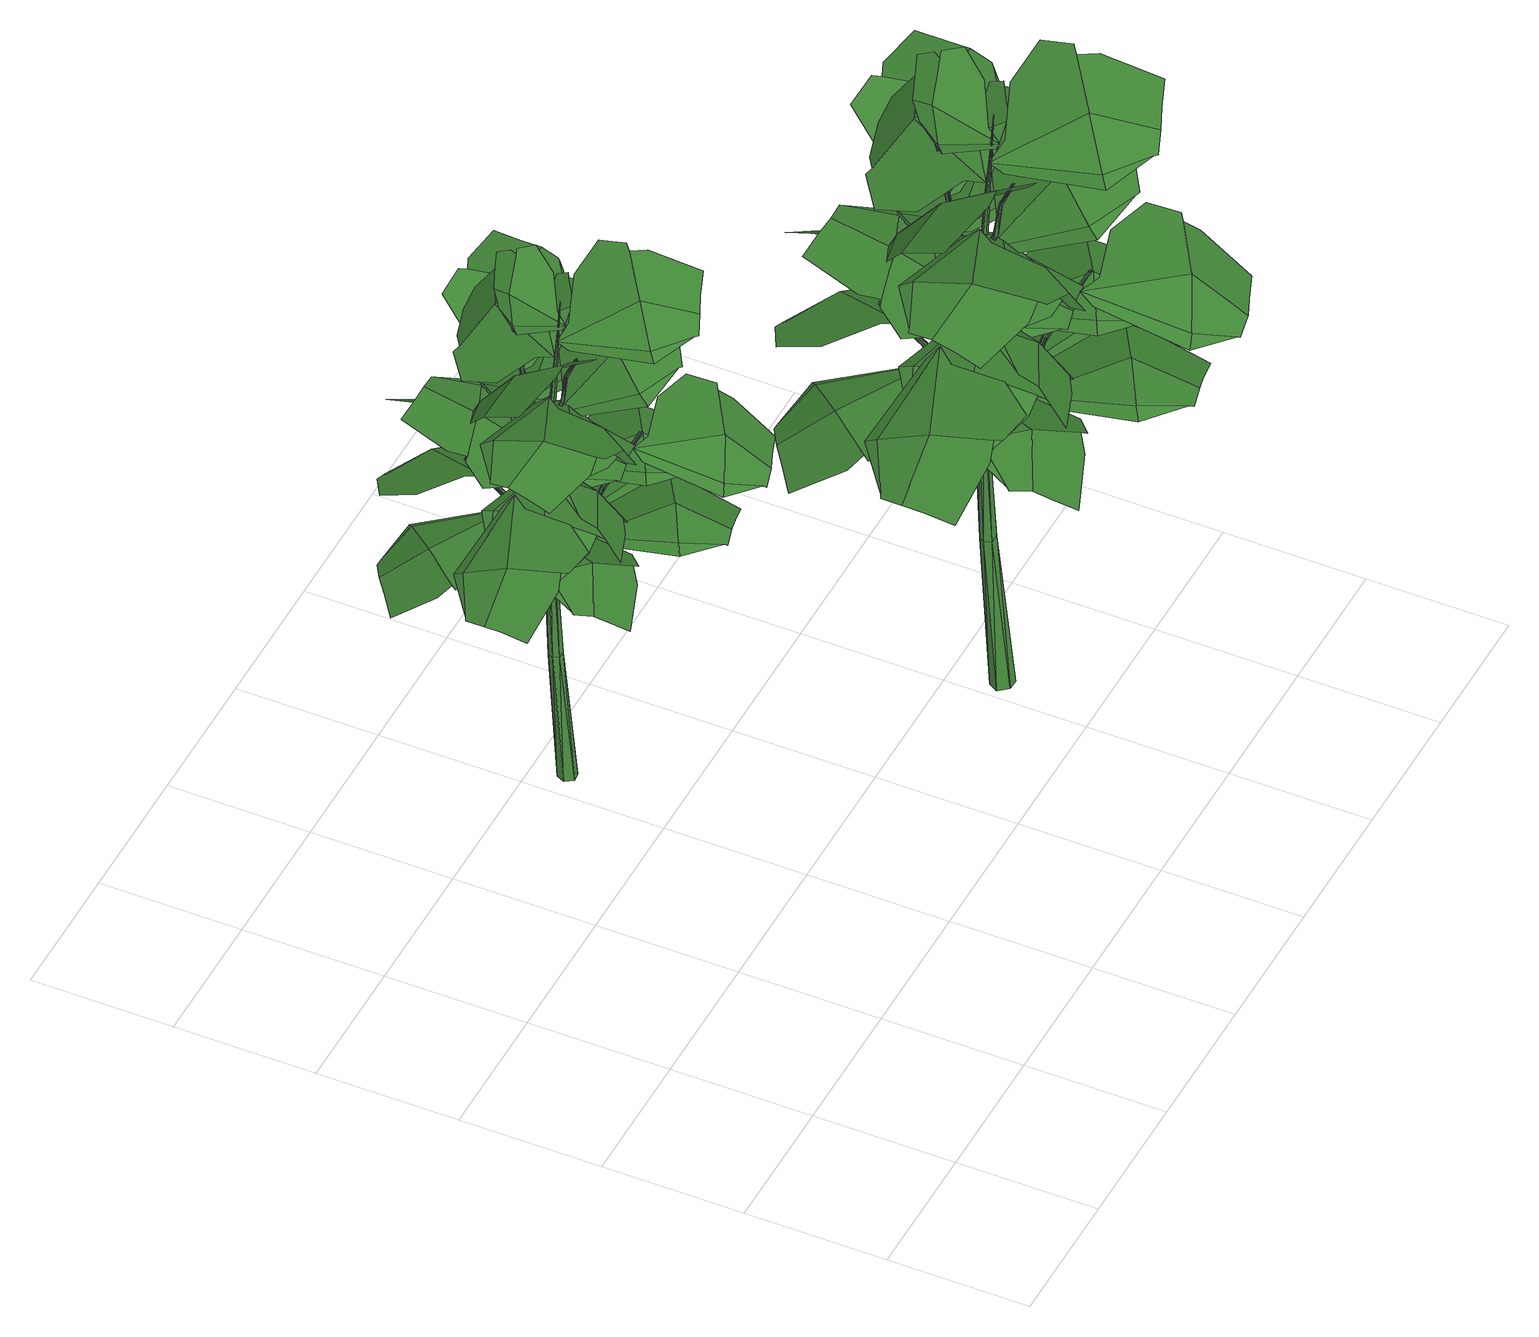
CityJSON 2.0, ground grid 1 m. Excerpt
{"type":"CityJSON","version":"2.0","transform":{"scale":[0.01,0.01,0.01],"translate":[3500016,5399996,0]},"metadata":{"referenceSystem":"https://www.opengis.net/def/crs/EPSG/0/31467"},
"CityObjects":{
"tree1":{"type":"SolitaryVegetationObject","attributes":{"species":"9999","function":"1060"},"geometry":[{"type":"MultiSurface","lod":"3","boundaries":[[[0,1,2]],[[3,4,5]],[[6,7,1]],[[6,1,0]],[[3,8,4]],[[9,10,11]],[[12,7,6]],[[13,8,3]],[[14,15,9]],[[9,15,10]],[[13,16,8]],[[17,18,14]],[[14,18,15]],[[19,16,13]],[[12,20,17]],[[17,20,18]],[[19,21,16]],[[22,9,11]],[[22,11,23]],[[24,21,19]],[[25,14,9]],[[25,9,22]],[[26,27,28]],[[29,17,14]],[[29,14,25]],[[26,30,31,27]],[[15,32,10]],[[12,17,29]],[[33,30,26,34]],[[35,36,15,18]],[[15,36,32]],[[34,37,30,33]],[[20,0,18]],[[18,0,36,35]],[[38,37,34]],[[12,6,20]],[[20,6,0]],[[38,39,37]],[[40,22,23]],[[40,23,41]],[[24,39,38]],[[42,22,40]],[[43,25,42,44]],[[42,25,22]],[[45,5,46]],[[12,29,43]],[[43,29,25]],[[45,3,5]],[[47,48,49]],[[49,48,50]],[[51,3,45]],[[52,53,47]],[[47,53,48]],[[51,13,3]],[[50,54,55]],[[52,56,57,53]],[[19,13,51]],[[48,58,54]],[[48,54,50]],[[53,59,60,58]],[[53,58,48]],[[56,60,59,53,57]],[[61,62,63]],[[63,62,64]],[[2,41,65]],[[66,67,61]],[[61,67,62]],[[2,40,41]],[[68,69,66]],[[66,69,67]],[[1,40,2]],[[62,70,71,64]],[[64,71,70,72]],[[1,42,40]],[[67,73,62]],[[62,73,70]],[[7,42,1]],[[69,74,67]],[[67,74,73]],[[7,43,44,42]],[[54,61,55]],[[55,61,63]],[[12,43,7]],[[54,75,66,61]],[[58,68,66]],[[58,66,75,54]],[[36,65,32]],[[72,47,49]],[[60,68,58]],[[36,2,65]],[[70,52,47]],[[70,47,72]],[[0,2,36]],[[73,52,70]],[[76,77,78]],[[74,79,73]],[[76,80,77]],[[81,80,76]],[[81,82,80]],[[82,83,81]],[[84,76,78]],[[84,78,85]],[[86,76,84]],[[81,87,86]],[[86,81,76]],[[83,87,81]],[[88,89,90]],[[88,91,89]],[[92,91,88]],[[93,94,92]],[[92,93,91]],[[95,94,93]],[[96,88,90]],[[96,90,97]],[[98,88,96]],[[98,92,88]],[[92,99,98]],[[94,99,92]],[[91,84,85]],[[91,85,89]],[[93,86,84]],[[93,84,91]],[[87,95,86]],[[86,95,93]],[[80,97,77]],[[80,96,97]],[[82,96,80]],[[82,98,96]],[[99,83,98]],[[98,83,82]],[[100,101,102]],[[100,102,103]],[[104,105,106]],[[107,108,109]],[[107,110,108]],[[111,110,107]],[[111,112,110]],[[113,112,111]],[[113,114,112]],[[115,114,113,116,117,104]],[[118,109,119]],[[118,107,109]],[[120,107,118]],[[120,111,107]],[[121,111,120,122]],[[121,113,111]],[[104,117,116,113,121]],[[110,123,108]],[[110,124,123]],[[112,124,110]],[[112,125,124]],[[114,125,112]],[[114,106,125]],[[104,106,114,115]],[[119,102,101]],[[101,118,119]],[[71,118,101,126]],[[126,120,118,71]],[[127,120,126,128]],[[128,121,122,120,127]],[[104,121,128]],[[129,130,131]],[[132,133,127,134]],[[135,133,132]],[[136,137,138,139,140,141]],[[142,143,144,145,146,147,148]],[[140,141,149,130,129]],[[150,151,152]],[[152,151,143,153]],[[154,155,156]],[[157,158,159,160,161,162]],[[129,131,163,164]],[[165,144,151,150,166]],[[167,156,155,168,169]],[[170,127,161,160,171,172,173]],[[168,155,174]],[[174,155,154,175]],[[176,177,178,179,180,181]],[[182,183,184,185]],[[143,151,144]],[[186,164,140,139,187,188,189]],[[162,161,133,135,190]],[[191,192,193,194]],[[195,196,197]],[[195,197,198,199]],[[200,201,202,145,144,165]],[[199,195,180]],[[184,183,203]],[[164,129,140]],[[204,205,206,207,208,209]],[[127,133,161]],[[210,211,212,213,156,167]],[[214,199,180,179,215,216,217]],[[218,154,156,213,219,220,221]],[[209,208,192,222,223]],[[224,203,183,225,226]],[[181,180,195,196,227]],[[228,193,208,207,229,230,231]],[[222,192,191]],[[193,192,208]],[[232,233,234,235,203,224]],[[236,237,238]],[[236,239,237]],[[240,239,236]],[[240,241,239]],[[242,241,240]],[[242,243,241]],[[244,238,245,246]],[[246,236,238,244]],[[247,236,246]],[[247,240,236]],[[242,240,247]],[[248,249,250]],[[248,251,249]],[[252,251,248]],[[252,253,251]],[[254,253,252]],[[254,255,253]],[[256,250,257]],[[256,248,250]],[[258,248,256]],[[258,252,248]],[[259,252,258]],[[259,254,252]],[[251,245,249]],[[251,246,245]],[[260,246,251,253]],[[253,247,246,260]],[[255,247,253]],[[255,242,247]],[[239,257,237]],[[239,256,257]],[[241,256,239]],[[241,258,256]],[[243,258,241]],[[243,259,258]],[[261,46,262]],[[261,45,46]],[[263,45,261]],[[263,51,45]],[[264,51,263]],[[264,19,51]],[[24,19,264,265]],[[30,262,27,31]],[[30,261,262]],[[37,261,30]],[[37,263,261]],[[39,263,37]],[[39,264,263]],[[24,265,264,39]],[[8,28,4]],[[8,26,28]],[[16,26,8]],[[16,34,26]],[[21,34,16]],[[21,38,34]],[[24,38,21]],[[266,267,268,269,270]],[[271,272,273,274]],[[275,75,267,276,277,278,279]],[[280,281,282,283,44]],[[284,285,0,286]],[[287,288,289]],[[290,291,292]],[[293,272,271]],[[294,295,291,290,296]],[[297,298,299]],[[300,301,302,303,304,305]],[[0,285,306]],[[307,117,295,308,309,310,311]],[[312,313,314,315,316]],[[317,318,319,320,321,322]],[[323,298,324]],[[325,326,327,328,329,330]],[[59,316,312]],[[106,105,331,323,31]],[[332,333,91,334]],[[335,57,336,337,338,339,340]],[[341,288,342]],[[343,324,298,297,344]],[[320,319,345,346,347]],[[348,349,350,351]],[[57,352,336]],[[273,272,353]],[[289,288,341,354]],[[115,355,356]],[[104,128,105]],[[357,341,342,358,359,360,361]],[[362,363,364,365,356,366]],[[367,115,356,365,368,369,370]],[[371,306,285,372,373]],[[374,375,376,122]],[[122,374,377]],[[378,377,374,379,380]],[[268,269,381]],[[372,285,284]],[[382,383,384,385,324,343]],[[225,183,182]],[[351,386,387,388,389,304,303]],[[292,291,117,390]],[[391,392,393,337,336,394]],[[116,395,396]],[[397,244,320,321,398,399,400]],[[401,352,57,402]],[[403,404,405,406,377,378]],[[91,333,329]],[[407,408,409,410,411,412]],[[413,414,415,276,267,266]],[[416,352,401]],[[417,418,419]],[[35,417,411]],[[420,333,332]],[[421,35,411,410,422,423,424]],[[330,329,333,420,425]],[[426,59,312,427,428,429,430]],[[381,268,75,431]],[[432,433,434,358,342,435]],[[436,353,272,293,437]],[[438,122,377,406,439,440,441]],[[442,184,203,235,443,444,445]],[[446,447,448]],[[449,448,447,450,451]],[[435,342,288,287,452]],[[453,273,454,455,427,312,313]],[[456,457,458,308,295,294]],[[374,379,375]],[[323,331,125,106,31]],[[459,460,280,461,462]],[[315,316,463]],[[447,464,465,446]],[[125,100,124]],[[280,461,281]],[[355,466,467]],[[348,468,349]],[[347,346,469]],[[470,471,472,473,460,459]],[[447,450,464]],[[366,356,355,466,474]],[[463,316,59,475]],[[476,477,478,479,306,371]],[[124,100,103]],[[105,128,126]],[[480,446,448,481,482,483,484]],[[485,91,329,328,486,487,488]],[[105,126,331]],[[489,0,306,479,490,491,492]],[[331,101,100]],[[331,126,101]],[[493,494,495,481,448,449]],[[73,56,52]],[[496,323,324,385,497,498,499]],[[500,273,353,501,502,503,504]],[[417,419,505,35]],[[125,331,100]],[[299,298,323,506]],[[507,508,509,510,396,511]],[[469,347,244,512]],[[412,411,417,418,513]],[[511,396,395,514,515]],[[303,302,516,468,348]],[[283,44,280,460]],[[124,103,123]],[[348,351,303]],[[56,73,79]],[[244,347,320]],[[517,518,519,501,353,436]],[[395,514,520]],[[395,520,521,116]],[[75,268,267]],[[117,291,295]],[[394,336,352,416,522]],[[355,467,523,115]],[[524,283,460,473,525,526,527]],[[528,116,396,510,529,530,531]]]}]},
"tree2":{"type":"SolitaryVegetationObject","attributes":{"species":"9999","function":"1060"},"geometry":[{"type":"MultiSurface","lod":"3","boundaries":[[[532,533,534]],[[535,536,537]],[[538,539,533]],[[538,533,532]],[[535,540,536]],[[541,542,543]],[[544,539,538]],[[545,540,535]],[[546,547,541]],[[541,547,542]],[[548,549,546]],[[546,549,547]],[[544,550,548]],[[548,550,549]],[[551,552,545]],[[553,541,543]],[[553,543,554]],[[555,552,551]],[[556,546,541]],[[556,541,553]],[[557,558,559]],[[560,548,546]],[[560,546,556]],[[557,561,562,558]],[[547,563,542]],[[544,548,560]],[[564,561,557,565]],[[566,567,547,549]],[[547,567,563]],[[565,568,561,564]],[[550,532,549]],[[549,532,567,566]],[[569,568,565]],[[544,538,550]],[[550,538,532]],[[569,570,568]],[[571,553,554]],[[571,554,572]],[[555,570,569]],[[573,553,571]],[[574,556,573,575]],[[573,556,553]],[[576,537,577]],[[544,560,574]],[[574,560,556]],[[576,535,537]],[[578,579,580]],[[580,579,581]],[[582,535,576]],[[583,584,578]],[[578,584,579]],[[582,545,535]],[[581,585,586]],[[583,587,588,584]],[[589,545,582]],[[579,590,585]],[[579,585,581]],[[589,551,545]],[[584,591,592,590]],[[584,590,579]],[[555,551,589]],[[587,592,591,584,588]],[[593,594,595]],[[595,594,596]],[[534,572,597]],[[598,599,593]],[[593,599,594]],[[534,571,572]],[[600,601,598]],[[598,601,599]],[[533,571,534]],[[594,602,603,596]],[[596,603,602,604]],[[533,573,571]],[[599,605,594]],[[594,605,602]],[[539,573,533]],[[601,606,599]],[[599,606,605]],[[539,574,575,573]],[[585,593,586]],[[586,593,595]],[[544,574,539]],[[585,607,598,593]],[[590,600,598]],[[590,598,607,585]],[[567,597,563]],[[604,578,580]],[[592,600,590]],[[567,534,597]],[[602,583,578]],[[602,578,604]],[[532,534,567]],[[605,583,602]],[[608,609,610]],[[606,611,605]],[[608,612,609]],[[613,612,608]],[[613,614,612]],[[614,615,613]],[[616,615,614]],[[617,608,610]],[[617,610,618]],[[619,608,617]],[[613,620,619]],[[619,613,608]],[[615,620,613]],[[621,622,623]],[[621,624,622]],[[625,624,621]],[[626,627,625]],[[625,626,624]],[[628,627,626]],[[629,621,623]],[[629,623,630]],[[631,621,629]],[[631,625,621]],[[625,632,631]],[[627,632,625]],[[624,617,618]],[[624,618,622]],[[626,619,617]],[[626,617,624]],[[620,628,619]],[[619,628,626]],[[612,630,609]],[[612,629,630]],[[614,629,612]],[[614,631,629]],[[632,616,631]],[[631,616,614]],[[633,634,635]],[[633,635,636]],[[637,638,639]],[[640,641,642]],[[640,643,641]],[[644,643,640]],[[644,645,643]],[[646,645,644]],[[646,647,645]],[[648,647,646,649,650,637]],[[651,642,652]],[[651,640,642]],[[653,640,651]],[[653,644,640]],[[654,644,653,655]],[[654,646,644]],[[637,650,649,646,654]],[[643,656,641]],[[643,657,656]],[[645,657,643]],[[645,658,657]],[[647,658,645]],[[647,639,658]],[[637,639,647,648]],[[652,635,634]],[[634,651,652]],[[603,651,634,659]],[[659,653,651,603]],[[660,653,659,661]],[[661,654,655,653,660]],[[637,654,661]],[[662,663,664]],[[665,666,660,667]],[[668,666,665]],[[669,670,671,672,673,674]],[[675,676,677,678,679,680,681]],[[673,674,682,663,662]],[[683,684,685]],[[685,684,676,686]],[[687,688,689]],[[690,691,692,693,694,695]],[[662,664,696,697]],[[698,677,684,683,699]],[[700,689,688,701,702]],[[703,660,694,693,704,705,706]],[[701,688,707]],[[707,688,687,708]],[[709,710,711,712,713,714]],[[715,716,717,718]],[[676,684,677]],[[719,697,673,672,720,721,722]],[[695,694,666,668,723]],[[724,725,726,727]],[[728,729,730]],[[728,730,731,732]],[[733,734,735,678,677,698]],[[732,728,713]],[[717,716,736]],[[697,662,673]],[[737,738,739,740,741,742]],[[660,666,694]],[[743,744,745,746,689,700]],[[747,732,713,712,748,749,750]],[[751,687,689,746,752,753,754]],[[742,741,725,755,756]],[[757,736,716,758,759]],[[714,713,728,729,760]],[[761,726,741,740,762,763,764]],[[755,725,724]],[[726,725,741]],[[765,766,767,768,736,757]],[[769,770,771]],[[769,772,770]],[[773,772,769]],[[773,774,772]],[[775,774,773]],[[775,776,774]],[[777,771,778,779]],[[779,769,771,777]],[[780,769,779]],[[780,773,769]],[[781,773,780]],[[781,775,773]],[[782,783,784]],[[782,785,783]],[[786,785,782]],[[786,787,785]],[[788,787,786]],[[788,789,787]],[[790,784,791]],[[790,782,784]],[[792,782,790]],[[792,786,782]],[[793,786,792]],[[793,788,786]],[[785,778,783]],[[785,779,778]],[[794,779,785,787]],[[787,780,779,794]],[[789,780,787]],[[789,781,780]],[[772,791,770]],[[772,790,791]],[[774,790,772]],[[774,792,790]],[[776,792,774]],[[776,793,792]],[[795,577,796]],[[795,576,577]],[[582,576,795]],[[797,589,582]],[[555,589,797,798]],[[561,796,558,562]],[[561,795,796]],[[568,795,561]],[[568,582,795]],[[570,582,568]],[[570,797,582]],[[555,798,797,570]],[[540,559,536]],[[540,557,559]],[[545,557,540]],[[545,565,557]],[[552,565,545]],[[552,569,565]],[[555,569,552]],[[799,800,801,802,803]],[[804,805,806,807]],[[808,607,800,809,810,811,812]],[[813,814,815,816,575]],[[817,818,532,819]],[[820,821,822]],[[823,824,825]],[[826,805,804]],[[827,828,824,823,829]],[[830,831,832]],[[833,834,835,836,837,838]],[[532,818,839]],[[840,650,828,841,842,843,844]],[[845,846,847,848,849]],[[850,851,852,853,854,855]],[[856,831,857]],[[858,859,860,861,862,863]],[[591,849,845]],[[639,638,864,856,562]],[[865,866,624,867]],[[868,588,869,870,871,872,873]],[[874,821,875]],[[876,857,831,830,877]],[[853,852,878,879,880]],[[881,882,883,884]],[[588,885,869]],[[806,805,886]],[[822,821,874,887]],[[648,888,889]],[[637,661,638]],[[890,874,875,891,892,893,894]],[[895,896,897,898,889,899]],[[900,648,889,898,901,902,903]],[[904,839,818,905,906]],[[907,908,909,655]],[[655,907,910]],[[911,910,907,912,913]],[[801,802,914]],[[905,818,817]],[[915,916,917,918,857,876]],[[758,716,715]],[[884,919,920,921,922,837,836]],[[825,824,650,923]],[[924,925,926,870,869,927]],[[649,928,929]],[[930,777,853,854,931,932,933]],[[934,885,588,935]],[[936,937,938,939,910,911]],[[624,866,862]],[[940,941,942,943,944,945]],[[946,947,948,809,800,799]],[[949,885,934]],[[950,951,952]],[[566,950,944]],[[953,866,865]],[[954,566,944,943,955,956,957]],[[863,862,866,953,958]],[[959,591,845,960,961,962,963]],[[914,801,607,964]],[[965,966,967,891,875,968]],[[969,886,805,826,970]],[[971,655,910,939,972,973,974]],[[975,717,736,768,976,977,978]],[[979,980,981]],[[982,981,980,983,984]],[[968,875,821,820,985]],[[986,806,987,988,960,845,846]],[[989,990,991,841,828,827]],[[907,912,908]],[[856,864,658,639,562]],[[992,993,813,994,995]],[[848,849,996]],[[980,997,998,979]],[[658,633,657]],[[813,994,814]],[[888,999,1000]],[[881,1001,882]],[[880,879,1002]],[[1003,1004,1005,1006,993,992]],[[980,983,997]],[[899,889,888,999,1007]],[[996,849,591,1008]],[[1009,1010,1011,1012,839,904]],[[657,633,636]],[[638,661,659]],[[1013,979,981,1014,1015,1016,1017]],[[1018,624,862,861,1019,1020,1021]],[[638,659,864]],[[1022,532,839,1012,1023,1024,1025]],[[864,634,633]],[[864,659,634]],[[1026,1027,1028,1014,981,982]],[[605,587,583]],[[1029,856,857,918,1030,1031,1032]],[[1033,806,886,1034,1035,1036,1037]],[[950,952,1038,566]],[[658,864,633]],[[832,831,856,1039]],[[1040,1041,1042,1043,929,1044]],[[1002,880,777,1045]],[[945,944,950,951,1046]],[[1044,929,928,1047,1048]],[[836,835,1049,1001,881]],[[816,575,813,993]],[[657,636,656]],[[881,884,836]],[[587,605,611]],[[777,880,853]],[[1050,1051,1052,1034,886,969]],[[928,1047,1053]],[[928,1053,1054,649]],[[607,801,800]],[[650,824,828]],[[927,869,885,949,1055]],[[888,1000,1056,648]],[[1057,816,993,1006,1058,1059,1060]],[[1061,649,929,1043,1062,1063,1064]]]}]}
},
"vertices":[
[246,417,296],[248,416,296],[233,408,254],[226,401,304],[221,390,276],[220,390,277],[262,438,339],[263,438,339],[227,402,304],[230,407,255],[218,392,211],[217,389,212],[281,445,381],[226,412,331],[245,416,297],[230,409,255],[227,412,331],[261,437,340],[245,417,297],[234,421,361],[261,438,340],[235,422,360],[231,406,255],[219,387,212],[234,429,389],[246,415,297],[228,401,304],[223,388,277],[223,389,276],[262,437,340],[228,400,305],[223,388,278],[220,392,210],[228,411,329],[228,412,331],[233,410,258],[232,409,254],[228,411,331],[236,421,360],[236,421,361],[233,406,255],[221,388,211],[247,415,297],[263,437,340],[254,424,315],[226,400,305],[220,388,277],[200,399,228],[199,400,227],[222,388,186],[221,390,185],[226,411,331],[187,406,271],[187,407,270],[197,400,227],[219,390,184],[164,422,313],[176,414,290],[185,407,270],[173,416,296],[163,422,313],[196,398,227],[197,397,227],[217,388,184],[218,386,185],[222,390,210],[185,405,270],[185,404,270],[163,421,313],[163,420,313],[199,397,228],[217,387,188],[221,386,186],[187,404,271],[164,420,314],[189,404,255],[232,370,207],[217,387,163],[218,385,162],[165,421,314],[231,372,207],[237,360,251],[236,361,251],[250,340,295],[234,370,206],[220,385,162],[238,360,250],[251,339,295],[234,373,207],[222,387,162],[221,389,163],[235,371,206],[239,362,251],[239,361,250],[251,341,295],[252,340,295],[232,373,208],[219,389,164],[237,362,251],[250,341,296],[222,381,113],[217,381,113],[216,370,12],[222,371,12],[222,383,415],[223,387,314],[224,389,314],[217,389,112],[222,382,12],[215,382,12],[221,389,112],[218,393,213],[221,393,213],[220,391,314],[222,391,314],[222,387,365],[221,388,353],[221,385,380],[215,385,113],[212,376,12],[216,390,213],[219,389,314],[218,389,282],[226,377,12],[224,385,112],[223,390,213],[218,387,213],[219,388,278],[220,387,314],[180,389,356],[152,381,358],[178,398,355],[157,407,279],[158,399,282],[211,394,276],[132,390,272],[145,355,350],[140,340,341],[174,327,334],[187,326,333],[185,357,350],[148,366,356],[197,379,243],[195,393,246],[173,337,249],[199,321,231],[203,319,228],[218,331,221],[215,357,228],[150,380,358],[132,332,243],[146,355,255],[139,361,254],[186,392,247],[196,391,306],[156,350,331],[176,335,309],[127,363,266],[126,347,258],[159,333,270],[171,333,276],[163,366,285],[128,375,270],[225,388,325],[232,383,322],[139,320,238],[131,330,242],[141,318,313],[137,329,323],[136,327,322],[210,377,277],[172,328,274],[191,324,269],[207,345,271],[150,355,334],[188,390,311],[101,349,360],[100,332,355],[134,320,364],[146,321,369],[139,355,375],[102,362,363],[277,321,257],[280,330,258],[229,362,242],[233,354,243],[224,371,324],[187,321,330],[201,320,317],[217,341,314],[129,389,271],[110,404,265],[109,397,270],[166,388,293],[160,393,287],[132,387,369],[105,376,362],[130,395,364],[185,383,358],[193,377,359],[146,312,230],[155,302,219],[190,314,225],[289,360,250],[84,358,255],[84,340,253],[110,331,279],[118,333,288],[111,367,284],[84,370,255],[143,312,302],[145,304,286],[179,317,277],[190,324,279],[184,366,361],[148,316,368],[166,312,362],[182,334,359],[196,379,300],[192,322,274],[203,336,264],[204,360,275],[88,385,254],[86,384,253],[317,334,245],[307,323,249],[310,323,249],[103,375,361],[158,377,292],[119,328,289],[138,323,293],[155,344,294],[322,342,236],[331,354,225],[307,382,227],[296,389,231],[214,379,336],[221,391,309],[220,390,309],[215,379,337],[208,373,364],[209,374,365],[199,361,392],[199,362,392],[217,384,322],[221,388,308],[214,377,336],[209,373,364],[216,378,337],[222,388,308],[223,389,309],[215,377,336],[210,373,365],[209,372,364],[200,361,392],[199,360,392],[216,379,337],[223,390,310],[210,374,365],[200,361,393],[210,373,363],[227,399,305],[221,387,277],[227,410,331],[235,420,361],[234,425,375],[124,463,227],[138,435,251],[161,458,242],[138,469,227],[136,470,225],[245,280,268],[251,282,274],[239,340,291],[236,332,285],[175,404,254],[116,408,249],[113,404,249],[121,386,250],[148,386,252],[311,421,329],[315,417,322],[260,421,312],[251,424,314],[304,389,287],[305,398,289],[253,410,294],[311,430,235],[290,410,240],[293,405,234],[255,305,388],[233,325,386],[230,321,379],[272,265,261],[267,307,397],[251,341,408],[257,303,388],[251,305,274],[232,328,281],[225,324,277],[206,420,456],[197,417,446],[190,414,440],[211,414,418],[235,420,430],[229,421,438],[305,431,289],[232,382,388],[277,361,421],[281,365,423],[280,384,419],[259,391,404],[211,371,310],[216,334,299],[202,331,298],[201,333,298],[183,355,306],[286,332,380],[270,324,375],[260,318,372],[243,354,368],[267,378,375],[275,368,377],[223,388,271],[261,344,285],[290,293,205],[306,297,200],[307,333,208],[303,345,213],[273,327,221],[278,290,209],[221,387,213],[238,307,212],[245,311,216],[232,362,205],[175,427,286],[203,464,271],[174,483,266],[169,486,265],[152,476,269],[154,451,278],[228,403,239],[275,436,255],[266,307,274],[252,303,273],[250,311,364],[249,313,363],[227,330,352],[190,401,413],[185,396,412],[221,381,392],[228,382,389],[227,442,267],[277,294,290],[237,401,235],[270,423,382],[247,441,368],[233,416,243],[258,466,260],[255,471,261],[236,471,257],[226,447,249],[279,463,355],[274,473,341],[238,463,340],[227,456,343],[283,456,365],[222,400,360],[224,459,339],[211,447,330],[210,422,339],[335,415,269],[329,402,273],[331,402,271],[226,440,316],[233,445,313],[223,398,284],[196,428,322],[198,467,328],[213,466,324],[211,468,325],[167,462,237],[277,310,270],[294,314,264],[295,350,273],[290,361,278],[230,389,397],[247,400,412],[251,414,427],[238,421,432],[221,376,376],[219,481,238],[207,492,231],[179,487,255],[228,473,242],[165,412,365],[173,391,389],[227,383,332],[271,382,376],[271,398,365],[252,399,346],[232,435,263],[185,413,286],[185,467,327],[167,468,325],[159,432,319],[162,419,317],[252,503,255],[239,513,264],[226,486,286],[226,474,292],[252,466,270],[262,497,249],[115,455,224],[101,444,219],[109,415,241],[236,460,245],[269,459,242],[268,488,239],[271,457,234],[263,288,209],[231,422,265],[222,476,295],[208,462,298],[212,439,285],[264,286,208],[186,411,297],[241,389,303],[245,392,301],[243,410,295],[218,419,293],[189,412,251],[307,457,240],[303,474,240],[268,472,255],[311,444,240],[286,266,264],[273,263,260],[207,395,288],[157,418,317],[153,404,303],[174,394,291],[242,368,239],[298,393,228],[282,403,219],[258,392,224],[252,451,330],[262,390,340],[290,406,345],[295,369,333],[280,368,333],[282,366,333],[313,432,235],[228,338,295],[244,341,289],[245,378,298],[278,312,401],[295,318,406],[285,352,419],[336,451,339],[297,446,346],[336,438,332],[338,440,332],[176,351,302],[255,386,336],[249,441,329],[288,444,373],[277,417,384],[183,408,433],[225,323,346],[333,464,342],[331,482,345],[294,482,352],[283,477,354],[290,445,372],[170,407,295],[335,426,263],[337,442,253],[310,461,270],[300,464,277],[266,446,331],[320,424,337],[325,427,336],[322,445,329],[297,454,328],[248,367,207],[307,347,212],[305,366,205],[280,374,203],[256,427,292],[299,469,276],[280,475,274],[262,457,281],[307,372,329],[324,376,324],[324,413,333],[236,384,272],[295,364,276],[293,383,270],[267,391,268],[252,336,292],[306,313,296],[311,316,297],[308,336,299],[283,344,297],[238,415,251],[220,379,270],[133,383,390],[130,368,398],[166,359,406],[178,360,406],[134,395,384],[217,374,322],[268,490,239],[137,405,373],[135,404,374],[183,408,435],[298,271,264],[315,277,263],[312,305,287],[162,415,358],[213,392,350],[236,462,244],[231,387,367],[256,435,322],[280,482,355],[262,485,347],[252,465,333],[213,382,364],[179,356,409],[195,345,403],[210,356,384],
[445,213,356],[446,212,356],[429,202,306],[420,194,366],[414,181,332],[412,180,333],[463,239,408],[464,238,408],[421,195,366],[424,201,307],[410,182,254],[409,180,255],[487,246,458],[421,207,398],[443,211,358],[425,203,306],[462,237,409],[443,213,357],[463,238,409],[430,218,434],[431,218,433],[426,199,307],[411,177,255],[429,227,467],[444,210,358],[423,194,366],[416,178,333],[416,180,332],[463,236,409],[423,193,366],[416,179,334],[413,183,253],[422,206,396],[422,206,398],[429,205,310],[427,204,305],[422,205,398],[432,218,433],[432,217,434],[428,199,307],[414,178,254],[445,211,357],[464,237,409],[453,221,379],[420,193,367],[412,178,333],[389,191,275],[388,193,274],[415,179,224],[414,181,223],[421,205,398],[374,199,326],[373,201,325],[386,193,273],[411,181,222],[346,219,377],[361,209,349],[430,217,434],[371,201,325],[356,211,356],[345,219,376],[385,191,273],[386,188,274],[409,178,222],[411,175,223],[415,181,253],[370,199,325],[371,198,325],[344,218,376],[345,217,377],[388,189,275],[409,176,226],[414,176,224],[373,198,326],[346,217,377],[376,197,307],[427,157,249],[409,177,197],[410,175,196],[347,218,377],[426,159,250],[433,145,301],[433,146,302],[449,120,355],[449,121,355],[429,156,248],[413,174,195],[435,144,301],[450,120,355],[430,160,249],[415,177,195],[414,179,196],[431,158,248],[435,147,302],[436,146,301],[451,122,355],[451,121,355],[427,161,250],[411,180,197],[434,147,302],[449,122,355],[415,170,136],[409,170,136],[408,157,16],[416,157,15],[415,172,499],[416,177,378],[417,179,378],[409,179,136],[415,171,15],[407,171,15],[415,179,135],[410,184,257],[414,184,256],[413,181,378],[416,181,378],[415,177,438],[414,178,425],[414,175,457],[407,175,136],[403,164,15],[409,180,257],[412,179,378],[411,180,339],[420,164,15],[417,175,136],[416,181,257],[410,177,257],[412,178,334],[413,177,378],[365,180,428],[331,169,430],[362,190,427],[337,201,335],[338,191,339],[403,185,332],[307,180,327],[322,139,421],[317,121,410],[357,104,401],[373,104,401],[371,141,421],[326,152,428],[385,168,292],[383,184,296],[356,117,299],[388,98,277],[392,95,274],[410,109,266],[407,141,274],[328,169,430],[307,111,293],[325,139,307],[316,145,306],[372,183,297],[385,182,368],[336,133,397],[360,114,372],[302,149,320],[300,129,311],[340,112,325],[354,112,332],[345,152,343],[302,163,325],[419,179,391],[427,172,387],[316,97,287],[306,109,291],[318,94,377],[314,107,388],[312,105,388],[401,165,333],[355,106,330],[378,101,324],[397,127,325],[329,139,402],[374,180,374],[271,131,432],[269,111,427],[310,97,438],[325,98,443],[315,139,450],[271,146,436],[481,98,310],[484,108,310],[424,147,291],[429,137,292],[417,158,389],[373,98,397],[390,96,381],[409,122,377],[304,179,326],[281,198,319],[280,189,325],[349,178,352],[341,184,345],[307,177,443],[275,164,435],[305,186,438],[371,172,430],[380,165,432],[324,87,277],[335,74,264],[377,90,271],[495,145,301],[250,142,306],[250,120,304],[280,110,336],[290,112,347],[282,153,342],[249,157,307],[320,87,363],[323,77,344],[364,93,333],[377,101,335],[370,152,434],[326,92,442],[348,87,435],[367,113,431],[384,167,361],[379,99,330],[392,115,317],[394,145,331],[254,174,306],[252,173,304],[529,113,294],[517,101,300],[520,100,299],[272,163,434],[338,165,351],[292,106,348],[315,101,352],[335,126,354],[536,123,284],[546,137,271],[517,171,273],[505,179,278],[405,167,404],[415,182,372],[413,180,371],[406,168,405],[399,161,438],[400,161,438],[387,146,471],[388,146,472],[409,173,388],[414,179,371],[406,165,404],[399,160,438],[387,145,471],[408,166,405],[415,178,371],[417,179,372],[407,165,404],[401,160,438],[400,159,438],[389,145,472],[388,145,471],[408,167,405],[416,181,372],[401,161,439],[389,146,472],[401,160,436],[421,192,367],[414,177,334],[431,217,434],[430,222,451],[298,268,273],[315,235,302],[342,262,291],[315,276,273],[313,277,271],[443,48,322],[450,50,330],[435,121,350],[433,111,343],[359,197,305],[288,202,300],[284,197,300],[294,175,300],[326,175,303],[523,218,396],[527,213,388],[461,218,375],[450,222,378],[514,180,345],[515,190,348],[452,205,354],[522,228,283],[497,205,289],[500,198,282],[455,79,467],[428,102,464],[425,98,455],[475,30,314],[469,81,477],[450,122,491],[457,77,467],[450,79,329],[428,106,337],[419,101,333],[397,217,548],[385,213,536],[376,210,529],[402,209,503],[430,217,517],[424,218,527],[514,229,348],[428,170,467],[481,146,506],[486,150,509],[485,173,504],[460,182,485],[402,158,373],[408,113,359],[392,109,358],[390,112,359],[368,139,368],[492,111,456],[473,102,451],[460,94,447],[440,137,442],[470,166,451],[479,154,453],[416,178,326],[462,125,343],[496,64,247],[517,69,240],[517,113,251],[512,126,256],[476,105,265],[482,60,252],[414,177,257],[434,80,255],[442,85,260],[427,147,247],[359,225,344],[393,269,326],[357,292,320],[352,295,319],[331,284,324],[334,254,334],[422,196,287],[479,235,307],[468,80,329],[451,77,328],[449,86,438],[447,88,436],[421,108,423],[377,193,496],[371,187,496],[414,170,471],[422,171,468],[421,242,321],[481,65,349],[433,193,283],[473,220,460],[445,242,442],[428,211,292],[458,272,313],[455,278,314],[432,277,309],[420,249,300],[484,268,427],[478,280,410],[434,268,408],[421,260,412],[489,259,439],[416,193,433],[418,263,408],[402,249,397],[401,219,408],[550,211,323],[544,194,328],[547,195,326],[420,241,380],[428,246,376],[417,190,341],[384,226,387],[386,272,394],[404,271,390],[403,274,390],[349,267,285],[482,85,325],[502,89,318],[503,133,328],[497,146,334],[424,180,477],[445,193,495],[450,209,513],[435,218,519],[414,164,452],[412,290,286],[397,303,277],[364,297,307],[423,280,292],[347,207,439],[356,181,468],[421,172,400],[475,170,452],[474,190,439],[451,191,416],[427,235,317],[371,208,344],[371,273,393],[349,274,391],[340,231,383],[343,216,382],[452,317,307],[436,328,317],[421,296,344],[420,282,351],[452,271,325],[463,309,299],[287,259,270],[270,246,264],[280,210,290],[432,265,295],[471,263,292],[471,298,288],[474,261,282],[464,59,252],[426,219,318],[415,283,355],[398,267,358],[403,239,343],[466,56,251],[372,206,357],[438,179,364],[443,183,362],[440,205,355],[410,215,352],[376,207,301],[517,260,289],[512,282,289],[471,279,307],[522,246,289],[493,31,317],[477,29,312],[397,186,347],[337,214,381],[332,197,365],[358,185,350],[439,154,288],[506,184,274],[488,196,264],[459,182,270],[451,253,397],[463,181,409],[497,200,414],[503,155,401],[485,154,401],[487,151,400],[524,230,283],[422,118,354],[442,122,348],[443,166,358],[483,87,482],[502,94,488],[491,134,503],[552,254,408],[505,247,416],[552,238,399],[554,240,400],[360,134,363],[455,176,404],[448,242,396],[495,245,448],[481,213,461],[369,202,520],[419,101,416],[549,269,411],[546,290,414],[502,291,423],[488,285,425],[497,247,447],[353,200,354],[551,224,316],[554,243,305],[520,266,324],[509,269,334],[468,248,398],[533,221,405],[538,224,404],[536,247,396],[505,257,394],[447,153,250],[517,129,255],[515,152,247],[485,162,245],[456,225,352],[508,275,332],[485,283,330],[463,261,338],[517,159,396],[537,164,389],[538,208,400],[432,173,327],[503,150,332],[500,172,325],[470,182,322],[451,115,351],[517,88,355],[522,92,357],[519,115,359],[488,125,357],[435,210,302],[412,167,324],[308,173,469],[305,154,479],[348,143,488],[363,145,488],[310,186,462],[409,161,387],[471,301,287],[313,198,448],[311,197,449],[368,202,523],[507,37,317],[527,45,317],[523,79,346],[343,211,430],[404,183,421],[433,267,293],[427,177,442],[457,235,387],[485,291,426],[463,295,418],[451,271,401],[405,170,437],[364,139,491],[383,127,485],[401,140,461]
]}
